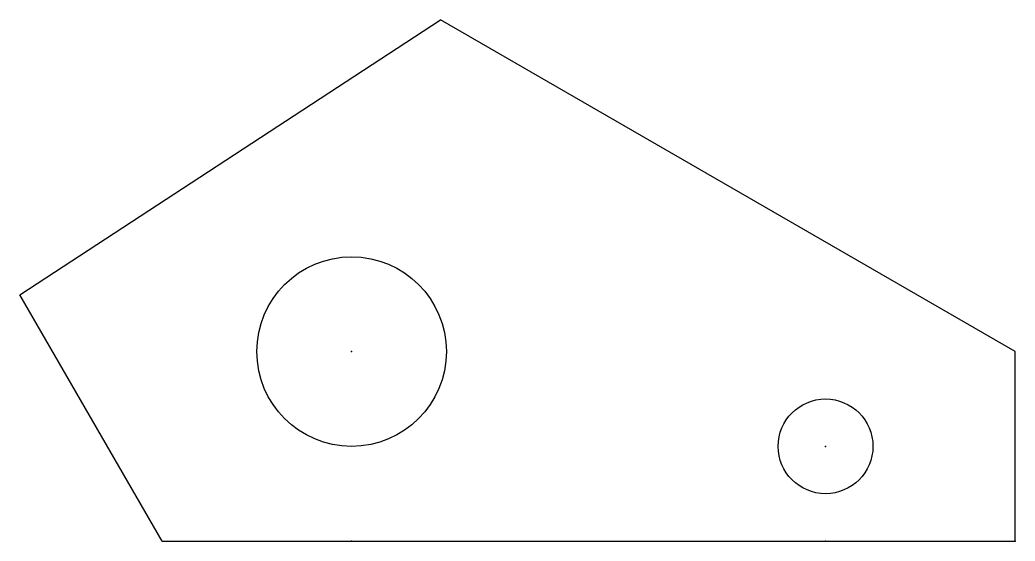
# Model space of a CAD drawing. Header units: millimetres. Extents: x 49.25 to 54.5, y 50 to 52.75.
import ezdxf

# ---------------------------------------------------------------- set-up
doc = ezdxf.new("R2010")
doc.units = ezdxf.units.MM

msp = doc.modelspace()

# ---------------------------------------------------------------- linework, layer by layer
for p, q in [((49.25, 51.299), (51.4689, 52.75)), ((54.5, 51), (51.4689, 52.75)), ((50, 50), (49.25, 51.299)), ((54.5, 50), (54.5, 51)), ((50, 50), (54.5, 50))]:
    msp.add_line(p, q)
for centre, radius in [((51, 51), 0.5), ((53.5, 50.5), 0.25)]:
    msp.add_circle(centre, radius)
for p in [(51, 51), (53.5, 50.5), (51, 50), (51, 50), (53.5, 50), (53.5, 50), (54.5, 50), (54.5, 50)]:
    msp.add_point(p)

doc.saveas('drawing.dxf')
